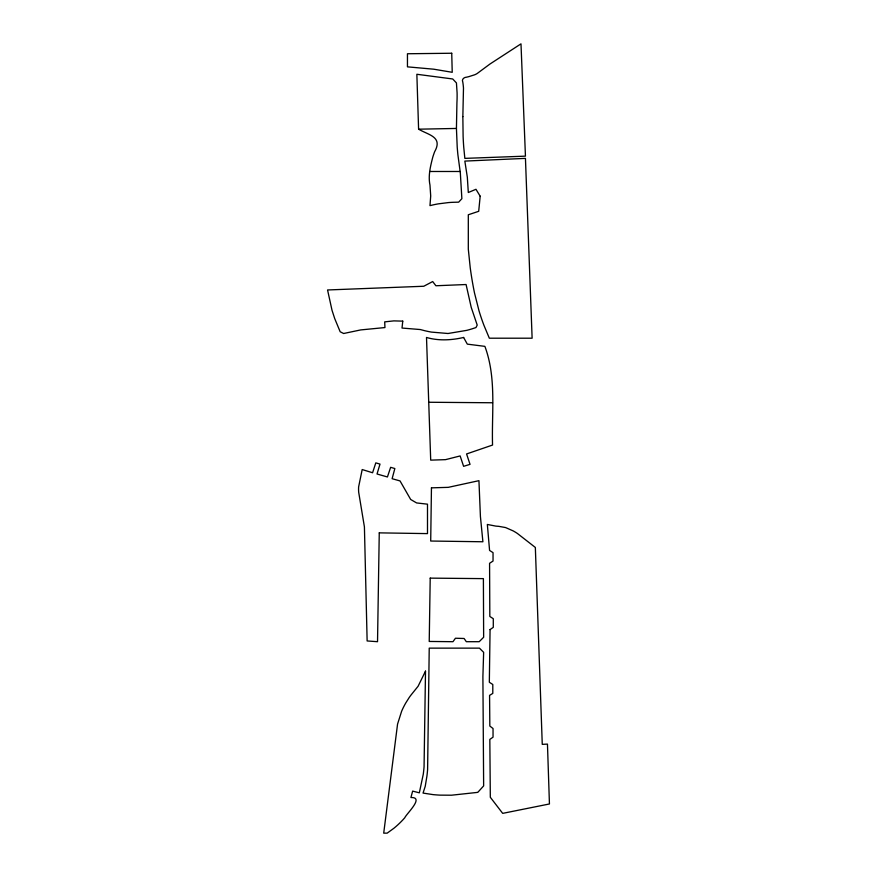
<?xml version="1.0" encoding="UTF-8"?>
<svg xmlns="http://www.w3.org/2000/svg" width="877" height="877" viewBox="0 0 877 877"><rect width="100%" height="100%" fill="white"/><g stroke="black" fill="none" stroke-linecap="round" stroke-linejoin="round"><path stroke-width="1.32" d="M456.435 128.448L456.928 102.719A135.19 135.19 0 0 0 457.092 92.83L456.435 82.931L452.718 78.974L416.86 74.271L418.592 129.182C428.546 135.069 443.115 136.735 434.597 151.831A104.286 104.286 0 0 0 432.778 157.169C430.475 166.148 428.009 175.828 429.971 185.091L430.706 195.977L429.971 205.624L433.764 204.747A143.368 143.368 0 0 1 438.292 203.859L448.662 202.554A150.471 150.471 0 0 1 453.321 202.291L458.66 202.159L461.872 198.695L460.326 172.857L457.893 154.769A354.012 354.012 0 0 1 457.213 147.117L456.435 128.448L418.592 129.182M477.79 792.359L483.644 785.902L482.898 676.573L483.644 652.335L479.434 648.136L429.226 648.136L427.603 769.6A174.655 174.655 0 0 1 426.946 775.959L425.235 786.318L423.043 793.082L433.063 794.617A168.296 168.296 0 0 0 439.969 795.132L451.48 795.209L477.318 792.413M429.971 171.486L460.14 171.486M428.732 402.258L492.545 402.762M462.848 116.575L463.111 136.363A286.691 286.691 0 0 0 463.736 147.161L464.843 158.375L525.444 156.15L520.993 43.85L489.958 64.032L477.121 73.547A18.954 18.954 0 0 1 474.742 74.764L468.976 76.595A109.176 109.176 0 0 1 466.553 77.187C463.999 77.231 461.412 79.467 462.793 82.098A70.631 70.631 0 0 1 463.484 88.084L462.848 116.575M425.509 671.135L424.062 766.849A174.797 174.797 0 0 1 423.284 774.183L419.327 792.83L412.65 791.098L410.918 797.533C424.808 796.941 406.457 813.67 404.735 817.813A90.693 90.693 0 0 1 393.894 828.261L387.174 833.15L383.709 833.15L397.566 724.073L401.633 711.236A78.656 78.656 0 0 1 405.722 703.047L409.186 697.544A58.627 58.627 0 0 1 412.113 693.674L418.099 686.252L425.509 671.135M431.451 487.842L430.706 541.032L482.898 541.767L480.421 516.542L478.941 480.673L448.268 487.349L431.451 487.842M490.068 629.576L489.333 682.262L492.797 684.488L492.797 693.4L489.574 695.373L489.826 726.046L493.038 728.524L493.038 737.173L489.826 739.41L490.32 797.281L502.685 813.363L549.44 803.968L547.456 744.102L542.26 744.354L535.343 547.456L517.397 533.468A56.15 56.15 0 0 0 513.166 530.892L505.569 527.559L498.728 526.332A116.334 116.334 0 0 1 495.845 526.112L487.349 524.457L489.574 550.427L493.038 552.653L493.038 561.061L489.574 563.286L489.826 616.465L493.291 618.702L493.291 627.351L490.068 629.576M379.259 532.865L377.527 641.701L367.134 640.955L364.415 526.924L358.682 492.227A39.443 39.443 0 0 1 358.627 486.888L362.19 469.546L372.582 472.758L375.794 462.87L380.004 464.097L377.033 473.997L387.426 476.967L390.638 467.32L394.847 468.548L392.118 478.699L400.033 480.925L410.677 499.473L416.608 502.938L427.494 504.176L427.494 533.611L379.259 532.865M430.212 578.129L429.226 641.449L452.97 641.701L455.448 638.237L464.097 638.489L466.323 641.701L479.193 641.701L483.644 637.25L483.391 578.623L430.212 578.129M480.179 196.218L478.699 211.302L468.307 214.766L468.307 249.156L470.247 267.88A377.548 377.548 0 0 0 474.49 292.929L478.995 310.754A223.887 223.887 0 0 0 483.863 325.115L489.333 338.204L532.12 338.204L525.444 158.375L464.843 161.094L467.32 177.176L468.307 192.512L475.97 189.289L480.179 196.218M402.762 321.135L402.017 328.053L420.324 329.544L424.15 330.563A119.513 119.513 0 0 0 431.418 332.098L448.026 333.501L466.827 330.344A135.266 135.266 0 0 0 472.078 328.842L475.97 327.56L477.209 325.093L471.223 307.356L466.082 284.521L435.902 285.759L432.69 281.55L423.777 286.253L327.56 289.969L332.01 310.25L334.74 318.658L340.177 331.769L343.641 333.501L360.721 329.916L384.948 327.56L384.696 321.87L393.85 320.883L402.762 321.135M463.604 337.459C451.567 340.287 438.467 340.967 426.507 337.459L430.706 460.14L445.549 459.647L460.14 455.941L463.604 466.323L470.039 464.35L466.575 453.957L492.545 445.056C491.58 412.146 496.634 377.965 484.882 346.36L467.32 344.135L463.604 337.459M451.732 53.245L407.454 53.749L407.454 66.849L433.742 69.195L452.225 72.298L451.732 53.245"/></g></svg>
